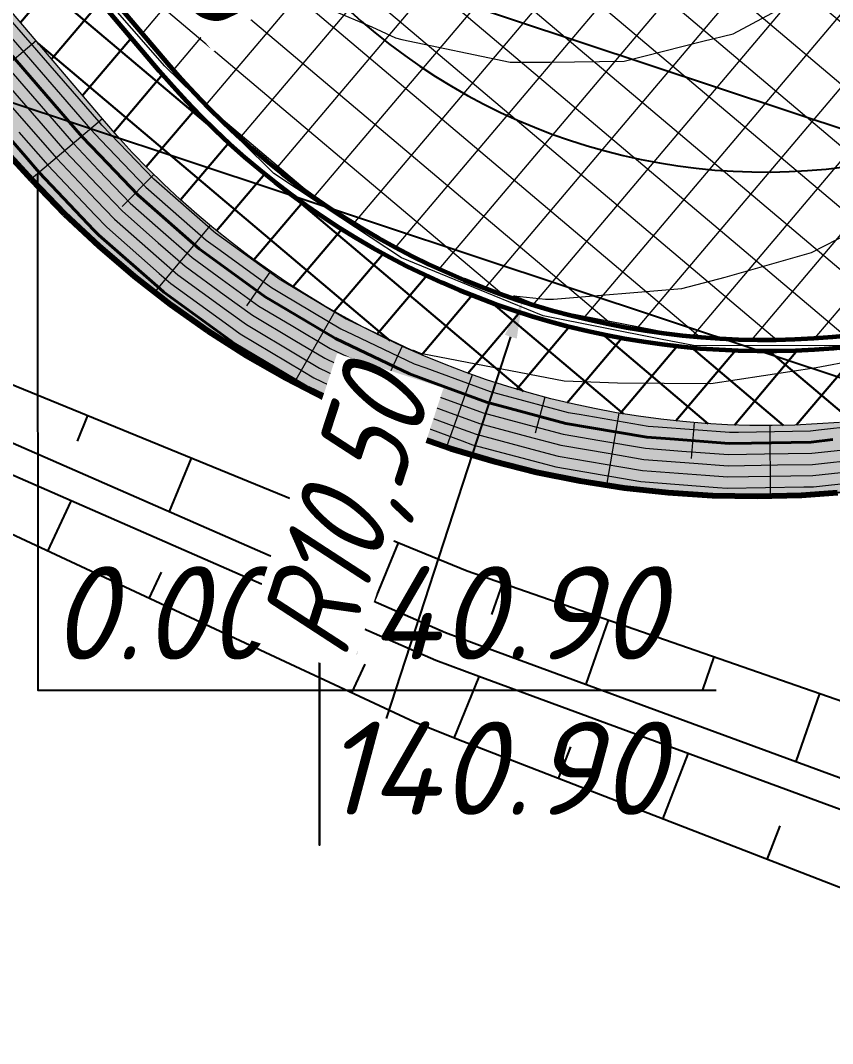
# Model space of a CAD drawing. Header units: metres. Extents: x 2306714 to 2308412, y 453204 to 454783.
# Drawn here: x 2308309.24 to 2308320.13, y 454669.29 to 454683.02 of the extents above; entities that cross this region are included whole.
import ezdxf

# ---------------------------------------------------------------- set-up
doc = ezdxf.new("R2010")
doc.units = ezdxf.units.M
doc.linetypes.add('ACAD_ISO02W100', pattern=[15, 12, -3])
doc.linetypes.add('осевая', pattern=[50.800000000000004, 31.75, -6.349999999999999, 6.349999999999999, -6.349999999999999])
for name, color, linetype, lineweight in [('$0$ПП_Дорога_Покрытия_ПроезжаяЧасть_Тип1.', 5, 'Continuous', 9), ('280_ПОР_Откосы планировки', 250, 'Continuous', 20), ('ГП_АД том 3.2.6', 250, 'Continuous', 40), ('ГП_ВП', 1, 'Continuous', 40), ('ГП_Границы ЗУ', 1, 'Continuous', 50), ('ПП_Дорога_БортовойКамень_БР100.30.18', 5, 'Continuous', 60), ('ПП_Дорога_Покрытия_Откос', 3, 'Continuous', 9), ('ПП_Дорога_Покрытия_Щебневание_Прикромочное', 151, 'Continuous', 30)]:
    doc.layers.add(name, color=color, linetype=linetype, lineweight=lineweight)
for name, color, linetype in [('АД_серый', 250, 'Continuous'), ('ГП_Автодорога Ось', 1, 'осевая'), ('ГП_здания', 7, 'Continuous'), ('ГП_ПЗМ', 7, 'Continuous'), ('ГП_ПЗМ @ 0.5 (1)', 7, 'Continuous'), ('ГП_Размеры проезд', 7, 'Continuous'), ('ПП_Дорога_Покрытия_Газон', 3, 'Continuous')]:
    doc.layers.add(name, color=color, linetype=linetype)
doc.styles.add('ASML', font='isocpeui.ttf')
doc.styles.add('Ck_rus', font='isocpeur.ttf', dxfattribs={"width": 0.8, "oblique": 15, "height": 2.5})
doc.styles.add('СПДС', font='isocpeur.ttf')
doc.dimstyles.new('Ck_Линейный р-р', dxfattribs={"dimscale": 0, "dimtxt": 2.5, "dimasz": 1, "dimexe": 0.5, "dimexo": 0.5, "dimtad": 1, "dimzin": 1, "dimtxsty": 'Ck_rus', "dimblk": 'OBLIQUE', "dimcen": 0, "dimdle": 0.1, "dimadec": 0, "dimazin": 0, "dimtfac": 1, "dimtofl": 0, "dimtmove": 1, "dimatfit": 3, "dimfxl": 1, "dimarcsym": 0})

# ---------------------------------------------------------------- blocks, each defined once
blk = doc.blocks.new('АД 3.2.6')
at = {"layer": 'АД_серый'}
h = blk.add_hatch(dxfattribs=at)
h.set_pattern_fill('ANSI37', color=256, scale=0.25)
h.set_pattern_definition([(45, (-2306981.547548172, -453219.1040564558), (-0.5612660075668221, 0.5612660075668221), []), (135, (-2306981.547548172, -453219.1040564558), (-0.5612660075668221, -0.5612660075668221), [])])
edge = h.paths.add_edge_path()
edge.add_line((1447.454853040166, 1552.309207625396), (1448.993342189118, 1553.496323051746))
edge.add_line((1448.993342189118, 1553.496323051746), (1448.068976207171, 1554.677655998675))
edge.add_line((1448.068976207171, 1554.677655998675), (1446.517068812158, 1553.479917128919))
edge.add_arc((1539.264207246713, 1427.39880878001), 156.5198951261088, 126.3387527321787, 128.5976521573407)
edge.add_line((1441.619650802109, 1549.726312502695), (1440.286358835176, 1548.661001503293))
edge.add_line((1440.286358835176, 1548.661001503293), (1432.437758919317, 1542.427474732685))
edge.add_line((1432.437758919317, 1542.427474732685), (1424.532497577369, 1535.683233446325))
edge.add_line((1424.532497577369, 1535.683233446325), (1399.62438085489, 1514.544693585194))
edge.add_line((1399.62438085489, 1514.544693585194), (1338.628941953648, 1462.780261460226))
edge.add_line((1338.628941953648, 1462.780261460226), (1277.633627716452, 1411.015930665249))
edge.add_arc((2570.053925645072, -111.6977968080318), 1997.249939875698, 130.3233042678484, 132.4751140804625)
edge.add_line((1221.371130604297, 1361.415247290919), (1158.760474131442, 1304.093159574782))
edge.add_line((1158.760474131442, 1304.093159574782), (1121.881938925944, 1270.329663886223))
edge.add_line((1121.881938925944, 1270.329663886223), (1072.464701327029, 1225.086580126663))
edge.add_line((1072.464701327029, 1225.086580126663), (1074.583919865545, 1224.99317454308))
edge.add_line((1074.583919865545, 1224.99317454308), (1122.89484344935, 1269.223307512118))
edge.add_line((1122.89484344935, 1269.223307512118), (1159.773378654849, 1302.986803200678))
edge.add_line((1159.773378654849, 1302.986803200678), (1222.384035128168, 1360.308890916873))
edge.add_arc((2570.053925785702, -111.6977969651925), 1995.749940086286, 130.3233042815335, 132.4751140939099, ccw=False)
edge.add_line((1278.604277253617, 1409.872322569485), (1339.599524696823, 1461.636596676137))
edge.add_line((1339.599524696823, 1461.636596676137), (1344.156824226491, 1465.50419770315))
edge.add_arc((1344.221366018522, 1459.654553754721), 5.849999997121297, 90.63214483974602, 130.3199579245886)
edge.add_line((1340.436091920826, 1464.114845221455), (1340.337880480569, 1464.230570433836))
edge.add_line((1340.337880480569, 1464.230570433836), (1353.275870950892, 1475.210534536221))
edge.add_line((1353.275870950892, 1475.210534536221), (1353.365798648912, 1475.078172574169))
edge.add_arc((1356.859068854712, 1470.311110166774), 5.909976372771667, 126.2337022700823, 169.9147219048319)
edge.add_line((1351.040412212256, 1471.346028329863), (1383.518177629448, 1498.908631596831))
edge.add_arc((1383.579929740634, 1493.058957533852), 5.849999997120812, 90.60482069393159, 130.3199579216375)
edge.add_line((1379.794655642938, 1497.519249001052), (1379.697597332764, 1497.633615449013))
edge.add_line((1379.697597332764, 1497.633615449013), (1392.277919378132, 1508.310040415788))
edge.add_line((1392.277919378132, 1508.310040415788), (1392.374964916147, 1508.19566312764))
edge.add_arc((1396.160240890924, 1503.735370581795), 5.850002034166134, 130.3199651029328, 170.0350879478978)
edge.add_line((1390.398492510896, 1504.747684468457), (1400.594963598531, 1513.401028801105))
edge.add_line((1400.594963598531, 1513.401028801105), (1433.380012007896, 1541.224411068426))
edge.add_line((1433.380012007896, 1541.224411068426), (1441.268543222919, 1547.527284682845))
edge.add_line((1441.268543222919, 1547.527284682845), (1442.567646383308, 1548.565322835639))
edge.add_arc((1539.189932452515, 1427.497935878229), 154.8973155026733, 126.31552717981941, 128.5929061880581, ccw=False)
for p, q in [((1350.147551115602, 1455.954517295759, 141.0324681291299), (1350.007601317018, 1455.612827709119, 141.0324681291299)), ((1351.5356326662, 1455.385983755987, 141.0324681291299), (1351.242060240358, 1454.669223359029, 141.0324681291299)), ((1352.923713263124, 1454.817450335424, 141.0324681291299), (1352.77009158954, 1454.442379286687, 141.0324681291299)), ((1349.612598809413, 1454.137059156201, 139.5605574478972), (1349.926197442226, 1454.809468213818, 139.5605574478972)), ((1354.311794813722, 1454.248916676442, 141.0324681291299), (1353.990877684206, 1453.465393593709, 141.0324681291299)), ((1350.972023400478, 1453.503048841259, 139.5605574478972), (1351.136345299892, 1453.855381910107, 139.5605574478972)), ((1352.331444176845, 1452.869038526318, 139.5605574478972), (1352.675136956386, 1453.605965558789, 139.5605574478972)), ((1355.709467466921, 1453.705725720327, 141.0324681291299), (1355.563984449953, 1453.287665417592, 141.0324681291299)), ((1357.12613921985, 1453.212732127111, 141.0324681291299), (1356.826296385377, 1452.351100256841, 141.0324681291299)), ((1353.69086876791, 1452.235028211376, 139.5605574478972), (1353.870235833339, 1452.619622175, 139.5605574478972)), ((1358.54281097278, 1452.719738295476, 141.0324681291299), (1358.388573225587, 1452.276520541112, 141.0324681291299)), ((1355.062424096279, 1451.628933851025, 139.5605574478972), (1355.394325646572, 1452.451573316357, 139.5605574478972)), ((1359.959480818361, 1452.226744940679, 141.0324681291299), (1359.642374571413, 1451.315504839818, 141.0324681291299)), ((1356.460781487636, 1451.086178724072, 139.5605574478972), (1356.62591210287, 1451.512059156201, 139.5605574478972)), ((1357.859333428554, 1450.543908063671, 139.5605574478972), (1358.199081811122, 1451.420144025586, 139.5605574478972)), ((1359.257881554775, 1450.001641217968, 139.5605574478972), (1359.432499322109, 1450.451992933056, 139.5605574478972))]:
    blk.add_line(p, q, dxfattribs=at)
at = {"layer": 'АД_серый', "linetype": 'Continuous', "flags": 128}
for points in [[(1346.298322473653, 1456.8343060154), (1354.947252887767, 1453.04655426566), (1355.521424844861, 1452.830958711333), (1364.908354714978, 1449.37897329533), (1364.961067356635, 1449.360498509952), (1365.730774100404, 1449.145966543234), (1366.521949926857, 1449.032780411537), (1367.321306160651, 1449.022889906948), (1368.115410425234, 1449.116509447805), (1368.890912360977, 1449.312113665393), (1369.63476806879, 1449.606462232244), (1370.334459506441, 1449.994653530069), (1370.978205151856, 1450.470206266036), (1374.613089942373, 1453.536089800123)], [(1374.871663744561, 1453.230902007432), (1371.236778954044, 1450.165018473286), (1370.551381571218, 1449.658580892137), (1369.806393100414, 1449.245152325777), (1369.014356264379, 1448.931638169859), (1368.18859877158, 1448.723262113461), (1367.343009046279, 1448.623479109898), (1366.491802643053, 1448.63391810283), (1365.649283261038, 1448.75435545668), (1364.829602385405, 1448.982719525229), (1364.776889743749, 1449.001194310666), (1355.389959873166, 1452.45317972661), (1354.815787916537, 1452.668775280938), (1346.146707816981, 1456.464153349865)], [(1375.573191053234, 1452.402907952841), (1371.931493243202, 1449.34506564436), (1371.133409869857, 1448.756857103086), (1370.266267131083, 1448.277012413484), (1369.344683971256, 1447.913510950922), (1368.384182899259, 1447.672371622349), (1367.400928530842, 1447.557553226245), (1366.411455554888, 1447.570889497525), (1365.43239067914, 1447.712059900921), (1364.480173242744, 1447.97859663784), (1364.427501289174, 1447.997188345238), (1355.098116166424, 1451.614534891501), (1354.528844541404, 1451.84421208594), (1345.902305676602, 1455.867468929675)], [(1339.536905054468, 1458.252398210403), (1339.767400797922, 1458.334554404602), (1340.632189442869, 1458.536956307944), (1341.514231962152, 1458.641008820501), (1342.402379853651, 1458.645396779408), (1343.28540744679, 1458.550064723415), (1344.152153789066, 1458.356217594061), (1344.991663713008, 1458.066305504879), (1346.542724614032, 1457.430990435649), (1355.2341962629, 1453.871117460658), (1355.813268551603, 1453.669603546499), (1365.257743169553, 1450.382979260757), (1365.310496499296, 1450.364621397341), (1365.947666682769, 1450.188262099051), (1366.602297015488, 1450.0958090169), (1367.263386676088, 1450.088815790601), (1367.919826297555, 1450.167399938975), (1368.560584653634, 1450.330240884272), (1369.174894038122, 1450.574602144596), (1369.752431206871, 1450.896377319121), (1370.283490862232, 1451.290159094962), (1373.911562633701, 1454.364083854714), (1381.54125745222, 1460.828428908833)]]:
    blk.add_lwpolyline(points, dxfattribs=at)
blk = doc.blocks.new('*D210')
at = {"layer": 'ГП_Размеры проезд', "color": 0, "lineweight": -2, "transparency": 16777216}
blk.add_line((2308314.147021569, 454673.6526183857), (2308315.814949325, 454678.7727314714), dxfattribs=at)
at = {"layer": 'ГП_Размеры проезд', "color": 0, "transparency": 16777216}
blk.add_solid([(2308315.735714205, 454678.7985430998), (2308315.894184445, 454678.7469198431), (2308315.969819095, 454679.2481421929)], dxfattribs=at)
at = {"layer": 'ГП_Размеры проезд', "color": 0, "lineweight": 30, "transparency": 16777216, "insert": (2308313.715023758, 454676.3621439939), "char_height": 1.25, "attachment_point": 5, "rotation": 71.95646528887193, "style": 'Ck_rus', "bg_fill": 3, "box_fill_scale": 1.1, "bg_fill_color": 9, "bg_fill_true_color": 13158600, "bg_fill_transparency": 0}
blk.add_mtext('R10,50', dxfattribs=at)
blk = doc.blocks.new('ЛОС 4 этап')
at = {"layer": '$0$ПП_Дорога_Покрытия_ПроезжаяЧасть_Тип1.'}
h = blk.add_hatch(dxfattribs=at)
h.set_pattern_fill('ANSI37', color=256, scale=0.2, angle=4.777369577706974, style=0)
h.set_pattern_definition([(49.77736957770698, (0, 0), (-0.4848485535213593, 0.4100571669270586), []), (139.777369577707, (0, 0), (-0.4100571669270586, -0.4848485535213591), [])])
edge = h.paths.add_edge_path()
edge.add_arc((2308304.236538018, 454681.2698630056), 6.144278917265609, 89.15896844982309, 125.8828352362109)
edge.add_line((2308300.635193925, 454686.2480638991), (2308312.913294128, 454696.6655864365))
edge.add_arc((2308316.795626544, 454692.0909285165), 6.000000005754039, 130.3199579446222, 171.7038446895422)
edge.add_arc((2308316.795626538, 454692.0909285192), 5.999999999379903, 171.7038447065023, 220.319957938836)
edge.add_line((2308312.220968622, 454688.2085961084), (2308314.647426357, 454685.3494349366))
edge.add_arc((2308319.222084273, 454689.2317673477), 6.000000000259753, 220.3199579352005, 310.3199578784066)
edge.add_line((2308323.10441668, 454684.6571094273), (2308349.883824267, 454707.3837403041))
edge.add_arc((2308346.00149186, 454711.9583982244), 6.000000000809312, 310.3199578855471, 400.3199579064049)
edge.add_line((2308350.576149778, 454715.8407306334), (2308348.148538905, 454718.7012505818))
edge.add_arc((2308343.573880987, 454714.8189181713), 6.000000000985901, 40.31995792275445, 88.91033582023188)
edge.add_arc((2308343.573880988, 454714.8189181725), 5.999999999792577, 88.91033582445583, 130.3199579174513)
edge.add_line((2308339.691548578, 454719.3935760899), (2308352.271857851, 454730.0699902164))
edge.add_arc((2308356.15419026, 454725.495332299), 5.999999999751165, 130.3199579174513, 171.7295800223683)
edge.add_arc((2308356.154190258, 454725.4953322978), 5.999999997614962, 171.7295800076187, 220.3199579193414)
edge.add_line((2308351.579532343, 454721.6129998897), (2308354.007143217, 454718.7524799404))
edge.add_arc((2308346.001491861, 454711.9583982243), 10.49999999937826, -49.68004212062391, 40.31995791748068, ccw=False)
edge.add_line((2308352.795573572, 454703.9527468645), (2308326.016165985, 454681.2261159872))
edge.add_arc((2308319.222084273, 454689.231767347), 10.49999999963178, 220.3199579323422, 310.31995788131337, ccw=False)
edge.add_line((2308311.216432919, 454682.4376856284), (2308308.726407598, 454685.370530572))
edge.add_arc((2308304.215317265, 454681.4145143937), 5.999999999041413, 41.24925429411533, 88.93607112818299)
at = {"layer": 'ПП_Дорога_Покрытия_Газон'}
h = blk.add_hatch(dxfattribs=at)
h.set_pattern_fill('ANSI37', color=256, scale=0.15, angle=-9.475358131038321)
h.set_pattern_definition([(35.52464186896168, (0, 0), (-0.276726509451476, 0.3876035364477497), []), (125.5246418689616, (0, 0), (-0.3876035364477497, -0.276726509451476), [])])
edge = h.paths.add_edge_path()
edge.add_arc((2308319.222084274, 454689.2317673466), 4.849999999242385, 220.3104329100984, 310.319957881844, ccw=False)
edge.add_line((2308315.523714135, 454686.0941634331), (2308313.390581821, 454688.5531931081))
edge.add_arc((2308320.709063739, 454695.3486391035), 9.986904618626378, 193.6486123932971, 222.8776961260903, ccw=False)
edge.add_line((2308311.004177868, 454692.9920623262), (2308343.628763501, 454720.6800180516))
edge.add_arc((2308339.735327242, 454711.6193214846), 9.861798425525892, 37.1801765034013, 66.74650996253769, ccw=False)
edge.add_line((2308347.592607178, 454717.5790379371), (2308349.699340344, 454715.0966169217))
edge.add_arc((2308346.001491861, 454711.9583982241), 4.850000000036212, -49.680042119745906, 40.31995791627418, ccw=False)
edge.add_line((2308349.139710556, 454708.2605497386), (2308322.360302969, 454685.533918862))
h.paths.add_polyline_path([(2308331.200050281, 454675.9012307795), (2308357.211669143, 454697.9764099192), (2308356.937140668, 454698.2998943145), (2308353.161841681, 454702.7552747151), (2308327.145297143, 454680.677248892), (2308330.924352604, 454676.2259699326)])
at = {"layer": 'ПП_Дорога_Покрытия_Щебневание_Прикромочное'}
h = blk.add_hatch(dxfattribs=at)
h.set_pattern_fill('ANSI37', color=256, scale=0.2, angle=4.777369577706974, style=0)
h.set_pattern_definition([(49.77736957770698, (19.10981205105781, -20.558689724945), (-0.4848485535213593, 0.4100571669270586), []), (139.777369577707, (19.10981205105781, -20.558689724945), (-0.4100571669270586, -0.4848485535213591), [])])
edge = h.paths.add_edge_path()
edge.add_arc((2308304.21556813, 454681.4147333857), 5.849753952321411, 40.27397484703931, 83.4847906255705, ccw=False)
edge.add_line((2308308.678708332, 454685.1962675768), (2308311.100277472, 454682.3427353454))
edge.add_arc((2308319.222092768, 454689.2318735519), 10.65007553597226, 220.3054896223834, 310.3259176045134)
edge.add_line((2308326.114126252, 454681.1125149949), (2308352.892631882, 454703.8383804164))
edge.add_arc((2308345.999686112, 454711.9585460502), 10.65128120487598, 310.3268493766145, 400.3130664229652)
edge.add_line((2308354.121509664, 454718.8495382504), (2308351.69389879, 454721.7100582002))
edge.add_arc((2308356.159129576, 454725.4970090397), 5.854851205219141, 177.2002641057002, 220.3011922885501, ccw=False)
edge.add_line((2308350.311266941, 454725.7829902174), (2308353.680325641, 454728.6421761275))
edge.add_arc((2308356.927696595, 454724.8239035122), 5.012446895558253, 130.3805553619786, 223.5667437289752)
edge.add_line((2308353.295817842, 454721.3693296457), (2308354.883952651, 454719.4965936522))
edge.add_arc((2308345.998224541, 454711.9586657014), 11.6523183031831, -49.66864389126118, 40.30855968545842, ccw=False)
edge.add_line((2308353.539687284, 454703.0759374299), (2308326.758791258, 454680.3480759863))
edge.add_arc((2308319.222077386, 454689.2316832237), 11.64991560187273, 220.3291617699454, 310.31075404609106, ccw=False)
edge.add_line((2308310.340891968, 454681.6921156564), (2308308.55904347, 454683.7916777982))
edge.add_arc((2308304.771098368, 454680.6014369049), 4.952389832463448, 40.10437997005284, 125.165736885291)
edge.add_line((2308301.918801352, 454684.6499634001), (2308304.87932191, 454687.2267082842))
at = {"layer": 'ГП_Автодорога Ось', "linetype": 'осевая', "ltscale": 0.5}
blk.add_polyline3d([(2308313.621241706, 454683.1742874647, 141.7043841213632), (2308313.80675113, 454683.0078885772, 141.7017234689198), (2308313.997201672, 454682.8471685499, 141.6990628164763), (2308314.19241956, 454682.6922740285, 141.6964021640328), (2308314.392226669, 454682.5433463437, 141.6937415115893), (2308314.596440691, 454682.4005213816, 141.6910808591459), (2308314.804875292, 454682.2639294604, 141.6884202067024), (2308315.017340293, 454682.1336952105, 141.6857595542589), (2308315.233641833, 454682.0099374619, 141.6830989018154), (2308315.45358255, 454681.8927691348, 141.6804382493719), (2308315.676961766, 454681.7822971374, 141.6777775969285), (2308315.903575662, 454681.6786222677, 141.6751169444849), (2308316.133217467, 454681.5818391219, 141.6724562920415), (2308316.365677652, 454681.4920360078, 141.669795639598), (2308316.60074411, 454681.4092948647, 141.6671349871545), (2308316.838202359, 454681.3336911882, 141.664474334711), (2308317.077835737, 454681.2652939613, 141.6618136822676), (2308317.319425593, 454681.2041655919, 141.6591530298241), (2308317.562751494, 454681.1503618553, 141.6564923773806), (2308317.807591422, 454681.1039318439, 141.6538317249371), (2308318.053721977, 454681.0649179216, 141.6511710724936), (2308318.300918582, 454681.0333556861, 141.6485104200502), (2308318.548955687, 454681.0092739357, 141.6458497676067), (2308318.797606976, 454680.9926946433, 141.6431891151632), (2308319.046645571, 454680.9836329365, 141.6405284627197), (2308319.295844242, 454680.9820970834, 141.6378678102763), (2308319.544975612, 454680.9880884852, 141.6352071578327), (2308319.793812365, 454681.0016016755, 141.6325465053893), (2308320.042127456, 454681.0226243241, 141.6298858529458), (2308320.289694314, 454681.0511372495, 141.6272252005023)], dxfattribs=at)
at = {"layer": 'ПП_Дорога_БортовойКамень_БР100.30.18', "flags": 128}
for points in [[(2308300.332984856, 454685.9891723105, -0.4142135622518386), (2308308.789975181, 454685.296846804), (2308311.216432919, 454682.4376856284, 0.4142135620985498), (2308326.016165985, 454681.2261159872), (2308352.795573572, 454703.9527468645, 0.41421356255625), (2308354.007143217, 454718.7524799404), (2308351.579532343, 454721.6129998897, -0.4142135623520799), (2308352.271857851, 454730.0699902164)], [(2308300.430043166, 454685.8748058625, -0.414213562247689), (2308308.675608734, 454685.1997884937), (2308311.102066471, 454682.3406273182, 0.4142135620851222), (2308326.113224295, 454681.1117495392), (2308352.892631883, 454703.8383804165, 0.4142135625555747), (2308354.121509664, 454718.8495382505), (2308351.693898791, 454721.7100582, -0.4142135623535991), (2308352.368916161, 454729.9556237685, -0.4142135623535991)]]:
    blk.add_lwpolyline(points, format="xyb", dxfattribs=at)
blk = doc.blocks.new('Откос ЛОС')
at = {"layer": 'ПП_Дорога_Покрытия_Откос'}
h = blk.add_hatch(dxfattribs=at)
h.set_pattern_fill('GRASS', color=110, scale=0.02, style=0)
h.set_pattern_definition([(90, (-2308327.05921198, -454677.3609262977), (-0.3592102448, 0.3592102448), [0.09525, -0.6231704896]), (45, (-2308327.05921198, -454677.3609262977), (-0.3592102448427661, 0.3592102448427661), [0.09525, -0.4127500000000001]), (135, (-2308327.05921198, -454677.3609262977), (-0.3592102448427661, -0.3592102448427661), [0.09525, -0.4127500000000001])])
edge = h.paths.add_edge_path()
edge.add_line((4.548949185758829, -1.940583711315412), (30.38564025331289, 20.34071766323177))
edge.add_arc((30.1543450448662, 20.62896879896289), 0.3695756900834686, 308.7438595756698, 398.9152154149352)
edge.add_line((30.44190315250308, 20.86112505121855), (27.24055715091527, 25.29813933063997))
edge.add_arc((18.8856979329139, 34.86221449670848), 12.69941755888161, 311.1393860775244, 399.2440256285561)
edge.add_line((28.72087124921382, 42.89617816190002), (26.89707454107702, 44.95757959008915))
edge.add_arc((29.90256368508563, 47.43425919389119), 3.894471319016564, 130.5068436189227, 219.490300055135, ccw=False)
edge.add_line((27.37295318767428, 50.3953362928587), (26.621113659814, 51.28124982974259))
edge.add_arc((29.89479828020558, 47.46158603846561), 5.030590668319256, 130.5985887023082, 223.3487103879693)
edge.add_line((26.23660586075857, 44.00840334792156), (27.82474067062139, 42.13566735450877))
edge.add_arc((18.94227988179773, 34.59747192671057), 11.64999999882693, -49.680042124795705, 40.319957919079286, ccw=False)
edge.add_line((26.48047530278564, 25.71501113212435), (26.09925381559879, 25.39148343651323))
edge.add_line((26.09925381559879, 25.39148343651323), (30.15245717344806, 20.61548363126349))
edge.add_line((30.15245717344806, 20.61548363126349), (29.71423066640273, 20.24357800697908))
edge.add_line((29.71423066640273, 20.24357800697908), (4.140769039280712, -1.459613937244284))
edge.add_line((4.140769039280712, -1.459613937244284), (3.865140622947365, -1.134956365218386))
edge.add_line((3.865140622947365, -1.134956365218386), (0.0860851649194956, 3.316322591796051))
edge.add_line((0.0860851649194956, 3.316322591796051), (-0.2989322850480676, 2.988380254886578))
edge.add_arc((-7.836858647409826, 11.87412771361414), 11.65233203031357, 220.331423632382, 310.3084921832059, ccw=False)
edge.add_line((-16.71958849579096, 4.332645618531387), (-18.47965193446725, 6.40657626040047))
edge.add_arc((-22.312328111846, 3.195288806629832), 5.000177375992899, 39.95865855264362, 130.3190465076604)
edge.add_line((-25.54765924811363, 7.007690442434977), (-24.59156757034361, 5.881100876897107))
edge.add_arc((-22.24030190706253, 2.99197918002028), 3.724979785004083, 43.425377594713325, 129.1398705622043, ccw=False)
edge.add_line((-19.53495982103049, 5.552564776677172), (-17.66649667872116, 3.516731499170418))
edge.add_arc((-7.916088237427175, 12.60844982083654), 13.33153430076885, 222.9978480313586, 306.3841129350132)
edge.add_line((-0.0078796613961458, 1.87578733934788), (3.656620321795344, -1.870647455856669))
edge.add_arc((4.1391904912889, -1.441108438943047), 0.6460477811556671, 221.6724988004469, 309.3647119806175)
at = {"layer": '280_ПОР_Откосы планировки', "linetype": 'Continuous', "lineweight": 20}
for p, q in [((-17.60987850278616, 5.381698558980133, 141.75), (-18.10721597960219, 4.959627785894554, 141.3151369037226)), ((-16.71958849579096, 4.332645618531387, 141.7400000002235), (-17.67316510528326, 3.523382621526252, 140.9062094725668)), ((-16.0287910294719, 3.58717326115584, 141.7322222224393), (-16.45293387910351, 3.158266661397647, 141.3294061875123)), ((-15.275650058873, 2.904744617117103, 141.7244444446524), (-16.01939909579232, 2.008259364811237, 140.9452530258697)), ((-14.46589744184166, 2.290553380851633, 141.7166666668666), (-14.78625933872536, 1.827547536173369, 141.3393749965811)), ((-13.60569588514045, 1.749273918627295, 141.708888889085), (-14.14552076905966, 0.8020936764078214, 140.9769797849638)), ((-12.70159204071388, 1.285025693359784, 141.7011111112967), (-12.92237726040184, 0.8045634244917891, 141.3454809877123)), ((-11.76046668598428, 0.9013419150141999, 141.6933333335125), (-12.10677116177976, -0.066911572474055, 141.0006214903112)), ((-10.78948235278949, 0.6011426484910772, 141.6855555557288), (-10.91652292571962, 0.1162046539830044, 141.3473894761392)), ((-9.796028818003833, 0.38671259151306, 141.6777777779445), (-9.960886421147732, -0.5797710555489175, 141.0156068438459)), ((-8.78766686283052, 0.2596836862503551, 141.670000000159), (-8.826910968869925, -0.2196963487076573, 141.3448691295849)), ((-7.772070730570703, 0.2210226994939148, 141.6622222223722), (-7.766780269797891, -0.7263454349595122, 141.0216013568503))]:
    blk.add_line(p, q, dxfattribs=at)
for points in [[(-6.839970008935779, 0.2635943250497803, 141.6550819673575), (-7.13916298514232, 0.2417677741032094, 141.6573770493269), (-7.438818757422268, 0.2276520542800426, 141.6596721312962), (-7.738738634623587, 0.221256525197532, 141.6619672132656), (-8.038723750039935, 0.2225854275748134, 141.6642622952349), (-8.338575194124132, 0.2316378801479004, 141.6665573772043), (-8.638094146270303, 0.2484078807174228, 141.6688524591736), (-8.937082005199043, 0.2728843095246702, 141.671147541143), (-9.235340523533523, 0.3050509372260421, 141.6734426231123), (-9.532671935390681, 0.3448864351958036, 141.6757377050817), (-9.828879091423005, 0.3923643899033777, 141.678032787051), (-10.12376558687538, 0.4474533204338514, 141.6803278690204), (-10.41713589290157, 0.5101166991516948, 141.6826229509897), (-10.70879548601806, 0.5803129762643949, 141.6849180329591), (-10.99855097662657, 0.6579956070636399, 141.6872131149284), (-11.28621023800224, 0.7431130828917958, 141.6895081968978), (-11.57158253388479, 0.8356089653098024, 141.6918032788671), (-11.8544786432758, 0.9354219235829077, 141.6940983608365), (-12.1347109884955, 1.042485775193199, 141.6963934428058), (-12.41209375625476, 1.156729529902804, 141.6986885247752), (-12.6864430247806, 1.278077436611056, 141.7009836067445), (-12.95757688162848, 1.406449033878743, 141.7032786887139), (-13.22531554847955, 1.541759202897083, 141.7055737706832), (-13.48948149662465, 1.683918224240187, 141.7078688526526), (-13.74989956663921, 1.832831837295088, 141.7101639346219), (-14.00639708526432, 1.988401302660349, 141.7124590165913), (-14.25880397716537, 2.150523467571474, 141.7147540985606), (-14.50695288041606, 2.319090834644157, 141.71704918053), (-14.7506792563945, 2.493991632654797, 141.7193442624993), (-14.98982149828225, 2.675109891046304, 141.7216393444687), (-15.22422104002908, 2.862325516645796, 141.723934426438), (-15.45372245833277, 3.055514373350888, 141.7262295084074), (-15.67817357974127, 3.254548364377114, 141.7285245903767), (-15.89742557844147, 3.459295517299324, 141.7308196723461), (-16.11133307591081, 3.669620071363169, 141.7331147543154), (-16.3197542373091, 3.885382567765191, 141.7354098362848), (-16.52255086647346, 4.106439941970165, 141.7377049182541), (-16.71958849579096, 4.332645618531387, 141.7400000002235), (-18.50016850978136, 6.430751499428879, 141.7599999997765)], [(-6.018806842155754, -0.5916691504535266, 141.0201664059423), (-7.179660141468048, -0.7161262420122512, 141.0219842656515), (-8.348245630040765, -0.7364662031759508, 141.0212221359834), (-9.516927412711082, -0.6520946950768121, 141.0178737128153), (-10.67147906124592, -0.464011165604461, 141.0119785349816), (-11.80309056956321, -0.1742449927260168, 141.0035993983037), (-12.90506226383149, 0.2152378849568777, 140.9927934054285), (-13.97052842378616, 0.7023862485657446, 140.9796259324066), (-14.98731761611998, 1.281734075571876, 140.9642505506053), (-15.94699017331004, 1.947834542661439, 140.946817502845), (-16.84409102611243, 2.696459955710452, 140.9274346204474), (-17.67316510528326, 3.523382621526252, 140.9062094725668), (-19.43145806901157, 5.437960675160866, 140.8572476217523)]]:
    blk.add_polyline3d(points, dxfattribs=at)
blk = doc.blocks.new('BD_Cart_Mark')
at = {"color": 1, "linetype": 'ByBlock', "lineweight": -2, "transparency": 33554687, "style": 'СПДС'}
for tag, p in [('G_C_H_001', (-4.833333333333333, 0.8333333333333335)), ('G_C_H2_001', (-4.833333333333333, -3.333333333333333))]:
    blk.add_attdef(tag, p, '', height=2.5, dxfattribs=at)
at = {"color": 26, "linetype": 'ByBlock', "lineweight": -2, "transparency": 33554687, "style": 'СПДС'}
blk.add_attdef('G_C_Red_001', (0.5833333333333334, 0.8333333333333335), '', height=2.5, dxfattribs=at)
at = {"color": 176, "linetype": 'ByBlock', "lineweight": -2, "transparency": 33554687, "style": 'СПДС'}
blk.add_attdef('G_C_Black_001', (0.5833333333333334, -3.333333333333333), '', height=2.5, dxfattribs=at)
at = {"color": 214, "linetype": 'ByBlock', "lineweight": -2, "transparency": 33554687, "style": 'СПДС'}
blk.add_attdef('G_C_Dop_001', (0.5833333333333334, -7.5), '', height=2.5, dxfattribs=at)
blk = doc.blocks.new('ПЗМ_ЛОС')
at = {"layer": 'ГП_ПЗМ', "flags": 128}
blk.add_lwpolyline([(44.16194166755303, 37.21795663138619), (38.84262348571792, 37.21795663138619), (38.84262348571792, 39.29295663139783), (38.84262348571792, 35.14295663137455), (38.84262348571792, 37.21795663138619), (35.07444166764617, 37.21795663138619), (35.06694895308465, 44.14870878699002)], dxfattribs=at)
at = {"layer": 'ГП_ПЗМ @ 0.5 (1)'}
ref = blk.add_blockref('BD_Cart_Mark', (38.84262348571792, 37.21795663138619), dxfattribs=dict(at, xscale=0.5, yscale=0.5, zscale=0.5))
ref.add_attrib('G_C_Red_001', '140.90', (38.87955530374452, 37.63462329807226), dxfattribs={"layer": '0', "color": 26, "linetype": 'ByBlock', "lineweight": -2, "transparency": 33554687, "height": 1.25, "style": 'ASML'})
ref.add_attrib('G_C_Black_001', '140.90', (38.87955530374452, 35.55128996470012), dxfattribs={"layer": '0', "color": 176, "linetype": 'ByBlock', "lineweight": -2, "transparency": 33554687, "height": 1.25, "style": 'ASML'})
ref.add_attrib('G_C_H_001', '0.00', (35.23372197072163, 37.63462329807226), dxfattribs={"layer": '0', "color": 3, "linetype": 'ByBlock', "lineweight": -2, "transparency": 33554687, "height": 1.25, "style": 'ASML'})

msp = doc.modelspace()

# ---------------------------------------------------------------- hatches: boundary and pattern name
at = {"layer": 'ГП_ПЗМ'}
h = msp.add_hatch(dxfattribs=at)
h.set_pattern_fill('ANSI31', color=1, angle=5156.620156177408, style=0)
h.set_pattern_definition([(161.620156177409, (0, 0), (-1.001125794145185, -3.01303371111197), [])])
edge = h.paths.add_edge_path()
edge.add_line((2308352.271857851, 454730.0699902165), (2308347.463577415, 454725.9891751711))
edge.add_line((2308347.463577415, 454725.9891751711), (2308350.307484263, 454725.7849434685))
edge.add_arc((2308355.707230904, 454725.7108135595), 5.400255459319544, 128.1831450318075, 179.2134697422141, ccw=False)
edge.add_line((2308352.368916162, 454729.9556237685), (2308352.271857851, 454730.0699902165))
edge = h.paths.add_edge_path()
edge.add_line((2308357.191056563, 454706.344707193), (2308340.332984855, 454705.9891723121))
edge.add_line((2308340.332984855, 454705.9891723121), (2308340.332986833, 454719.9374022532))
edge.add_line((2308340.332986833, 454719.9374022532), (2308347.463577415, 454725.9891751711))
edge.add_line((2308347.463577415, 454725.9891751711), (2308350.307484263, 454725.7849434685))
edge.add_line((2308350.307484263, 454725.7849434685), (2308350.311266941, 454725.7829902171))
edge.add_line((2308350.311266941, 454725.7829902171), (2308352.039888359, 454724.8903864168))
edge.add_line((2308352.039888359, 454724.8903864168), (2308353.363042114, 454723.1194986566))
edge.add_line((2308353.363042114, 454723.1194986566), (2308355.758203703, 454720.283015409))
edge.add_line((2308355.758203703, 454720.283015409), (2308355.780070725, 454720.2570939101))
edge.add_arc((2308346.487054052, 454712.5245276646), 12.08936473217472, -19.093527559170525, 39.76328484567102, ccw=False)
edge.add_line((2308357.911332906, 454708.56996166), (2308357.191056563, 454706.344707193))
h.paths.add_polyline_path([(2308340.332984855, 454685.9891723115), (2308340.332984855, 454705.9891723121), (2308357.191056563, 454706.344707193), (2308355.125552735, 454703.4371794503), (2308354.315089589, 454702.6577165293), (2308354.501672849, 454702.3972570317), (2308357.500002625, 454698.2117611364), (2308357.447620791, 454697.7272519085), (2308355.194457689, 454695.7654011714), (2308343.832048695, 454685.9891676916)])
h.paths.add_polyline_path([(2308340.332983114, 454682.9674521811), (2308343.832048695, 454685.9891676916), (2308340.332984855, 454685.9891723115)])
edge = h.paths.add_edge_path()
edge.add_arc((2308338.431423993, 454721.5300806551), 2.480436600151755, 300.5323862572398, 320.05170942940146, ccw=False)
edge.add_arc((2308339.407626865, 454719.0542548781), 0.4424369157979806, 30.560296247992085, 50.07961941927891, ccw=False)
edge.add_arc((2308343.573880986, 454714.8189181768), 5.849999995108203, 90.60482068960579, 130.3199579329156, ccw=False)
edge.add_line((2308343.512128875, 454720.6685922375), (2308340.332986555, 454717.9705790775))
edge.add_line((2308340.332986555, 454717.9705790775), (2308326.214966297, 454705.9891700647))
edge.add_line((2308326.214966297, 454705.9891700647), (2308340.332984855, 454705.9891723121))
edge.add_line((2308340.332984855, 454705.9891723121), (2308340.332986833, 454719.9374022532))
h.paths.add_polyline_path([(2308340.332984855, 454705.9891723121), (2308326.214966297, 454705.9891700647), (2308320.332986813, 454700.9973652142), (2308320.332984855, 454685.9891723109), (2308340.332984855, 454685.9891723115)])
edge = h.paths.add_edge_path()
edge.add_arc((2308319.202449073, 454689.7024639378), 13.08193019297406, 275.244569286864, 306.868392832292, ccw=False)
edge.add_line((2308320.398232102, 454676.67529999), (2308320.332980426, 454679.8945054381))
edge.add_line((2308320.332980426, 454679.8945054381), (2308320.332984855, 454685.9891723109))
edge.add_line((2308320.332984855, 454685.9891723109), (2308340.332984855, 454685.9891723115))
edge.add_line((2308340.332984855, 454685.9891723115), (2308340.332983114, 454682.9674521811))
edge.add_line((2308340.332983114, 454682.9674521811), (2308331.59484132, 454675.4213865294))
edge.add_line((2308331.59484132, 454675.4213865294), (2308330.746977448, 454675.4878378443))
edge.add_line((2308330.746977448, 454675.4878378443), (2308329.722583223, 454676.5057360473))
edge.add_line((2308329.722583223, 454676.5057360473), (2308327.294950555, 454678.9876483245))
edge.add_line((2308327.294950555, 454678.9876483245), (2308327.051332319, 454679.2367136371))
edge = h.paths.add_edge_path()
edge.add_line((2308306.61958716, 454691.3246475614), (2308300.332984856, 454685.9891723106))
edge.add_line((2308300.332984856, 454685.9891723106), (2308300.430043166, 454685.874805862))
edge.add_arc((2308304.215317363, 454681.4145142149), 5.850000198630866, 83.4825945055639, 130.3199575213516, ccw=False)
edge.add_line((2308304.879321863, 454687.2267083228), (2308305.21596747, 454685.9891671813))
edge.add_line((2308305.21596747, 454685.9891671813), (2308320.332984855, 454685.9891723109))
edge.add_line((2308320.332984855, 454685.9891723109), (2308320.332986813, 454700.9973652142))
edge.add_line((2308320.332986813, 454700.9973652142), (2308311.034363458, 454693.1059889708))
edge.add_arc((2308316.795626534, 454692.0909285218), 5.849999995580864, 130.3199579110482, 170.0077710157266, ccw=False)
edge.add_line((2308313.010352438, 454696.5512199885), (2308312.913294128, 454696.6655864365))
edge.add_line((2308312.913294128, 454696.6655864365), (2308306.61958716, 454691.3246475614))
edge = h.paths.add_edge_path()
edge.add_line((2308305.44783334, 454685.1368062752), (2308305.21596747, 454685.9891671813))
edge.add_line((2308305.21596747, 454685.9891671813), (2308320.332984855, 454685.9891723109))
edge.add_line((2308320.332984855, 454685.9891723109), (2308320.332980426, 454679.8945054381))
edge.add_line((2308320.332980426, 454679.8945054381), (2308320.398232102, 454676.67529999))
edge.add_arc((2308319.202444034, 454689.7023904651), 13.08185748848076, 221.9474994791219, 275.2446206782605, ccw=False)
edge.add_line((2308309.472712549, 454680.9578309798), (2308306.981869626, 454683.7385755452))
edge.add_line((2308306.981869626, 454683.7385755452), (2308305.451188469, 454685.1337481748))
edge.add_line((2308305.451188469, 454685.1337481748), (2308305.44783334, 454685.1368062752))

# ---------------------------------------------------------------- linework, layer by layer
at = {"layer": 'ГП_ВП', "color": 1, "linetype": 'Continuous', "lineweight": 20, "flags": 128}
for points, elevation in [([(2308314.494539271, 454678.5950617336), (2308314.590867081, 454678.557090972), (2308314.624954979, 454678.5489416342), (2308316.529422227, 454678.1824596843), (2308317.242946304, 454678.1525703899), (2308318.495506296, 454678.1467637365), (2308319.907060429, 454678.3612934556), (2308320.431186117, 454678.4571759564), (2308321.746861236, 454678.9276389982), (2308320.314283599, 454678.650098491), (2308320.128547956, 454678.6495716488), (2308318.262063802, 454678.6543962556), (2308317.822647927, 454678.7399740456), (2308316.249016705, 454679.0532924892), (2308315.591190065, 454679.321795624), (2308314.350534205, 454679.8324792344), (2308313.537045167, 454680.3686046506), (2308312.638071877, 454680.963303986), (2308311.75545786, 454681.8327559974), (2308311.176425044, 454682.4037325165), (2308309.848993438, 454683.924214501), (2308308.70993905, 454685.2289232841)], 141.6999999999999), ([(2308314.491670095, 454678.5897234278), (2308313.619875733, 454679.0051686297), (2308313.608823886, 454679.010448404), (2308312.710843296, 454679.5445680432), (2308312.689493004, 454679.5572959495), (2308311.856702374, 454680.1620482529), (2308311.827163927, 454680.1835445172), (2308311.062593567, 454680.8530650434), (2308311.026970381, 454680.8843260073), (2308310.333494623, 454681.6130277182), (2308310.293876906, 454681.654748592), (2308308.709126314, 454683.4813619494)], 141.6999999999999), ([(2308312.888429377, 454683.3826003776), (2308313.95303853, 454682.9289985402), (2308314.270488901, 454682.7840861705), (2308314.355638691, 454682.7613899997), (2308315.804222402, 454682.457553756), (2308316.338851385, 454682.454382352), (2308317.33379269, 454682.4702545963), (2308318.388803411, 454682.7358357384), (2308318.795009383, 454682.8352108078), (2308319.638794852, 454683.2931655489)], 141.6999999999999), ([(2308308.79440329, 454683.1541908709), (2308310.179510458, 454681.5576902818), (2308310.318172467, 454681.4116672242), (2308310.921885498, 454680.777287849), (2308311.069182706, 454680.6480278567), (2308311.7322411, 454680.0673995351), (2308311.885950373, 454679.9555393822), (2308312.60555157, 454679.4329824924), (2308312.76329386, 454679.3389449422), (2308313.536619686, 454678.8789700651), (2308313.695422821, 454678.8031054055), (2308314.517330339, 454678.4114332978), (2308314.673662777, 454678.3537316572), (2308315.535901919, 454678.0364069332), (2308315.687129366, 454677.9959469115), (2308316.585262025, 454677.7565447326), (2308316.728862529, 454677.7320373875), (2308317.658372595, 454677.5742698451), (2308317.791738399, 454677.5640677627), (2308318.746134161, 454677.4919143073), (2308318.866427573, 454677.4938905846), (2308319.83432539, 454677.5106432829), (2308319.939985768, 454677.5222205869), (2308320.914835234, 454677.6298952488)], 141.5999999999999), ([(2308308.964957244, 454682.4998487138), (2308309.950777561, 454681.3635736613), (2308310.287528156, 454681.0089462363), (2308310.711715731, 454680.5632115325), (2308311.082360984, 454680.2379534833), (2308311.542395446, 454679.8351095708), (2308311.944446371, 454679.5425216407), (2308312.437668702, 454679.1843555782), (2308312.868194988, 454678.9276987401), (2308313.392211287, 454678.6160133874), (2308313.846516995, 454678.398978957), (2308314.397706927, 454678.1363147063), (2308314.868987407, 454677.9623670782), (2308315.442078905, 454677.7514556351), (2308315.925421196, 454677.6221402242), (2308316.518077707, 454677.4641643855), (2308317.008328363, 454677.3804965595), (2308317.618488457, 454677.2769329058), (2308318.109382873, 454677.2393809609), (2308318.733981723, 454677.1921605445), (2308319.21698006, 454677.2000956312), (2308319.849974254, 454677.2110517059), (2308320.319549623, 454677.2625035069)], 141.3999999999999), ([(2308309.05023422, 454682.1726776352), (2308309.836411114, 454681.2665153511), (2308310.272206001, 454680.8075857422), (2308310.606630848, 454680.4561733742), (2308311.088950122, 454680.0329162965), (2308311.447472618, 454679.7189645887), (2308311.973694369, 454679.3360127699), (2308312.353727268, 454679.0600421211), (2308312.920645551, 454678.7220756391), (2308313.320007087, 454678.4845350486), (2308313.922064083, 454678.1969157328), (2308314.337895222, 454677.9987554105), (2308314.966649722, 454677.7666847886), (2308315.395167399, 454677.6089799861), (2308316.04456711, 454677.4352368807), (2308316.484485548, 454677.3179742118), (2308317.148061279, 454677.2047261455), (2308317.598546388, 454677.1282644363), (2308318.26820511, 454677.0770375601), (2308318.727905504, 454677.0422836632), (2308319.392256303, 454677.0531981544), (2308319.857798686, 454677.0612559173), (2308320.50933155, 454677.1326449669)], 141.2999999999999), ([(2308309.135511196, 454681.8455065566), (2308309.722044666, 454681.1694570409), (2308310.256883846, 454680.6062252482), (2308310.501545965, 454680.3491352159), (2308311.095539261, 454679.8278791098), (2308311.352549791, 454679.6028196065), (2308312.002942368, 454679.1295038992), (2308312.269785834, 454678.935728664), (2308312.973096116, 454678.516452538), (2308313.247802888, 454678.3530567097), (2308313.99761117, 454677.9948525085), (2308314.278083515, 454677.8611961149), (2308315.064312037, 454677.5710024991), (2308315.348255892, 454677.466504337), (2308316.163713025, 454677.248333537), (2308316.450893389, 454677.1717840382), (2308317.287794195, 454677.0289557316), (2308317.578604318, 454676.9795959666), (2308318.427027347, 454676.9146941591), (2308318.721829285, 454676.8924067818), (2308319.567532547, 454676.9063006776), (2308319.865623118, 454676.9114601288), (2308320.699113477, 454677.002786427)], 141.1999999999999), ([(2308309.220788173, 454681.5183354781), (2308309.607678218, 454681.0723987306), (2308310.24156169, 454680.4048647542), (2308310.396461082, 454680.2420970577), (2308311.1021284, 454679.6228419231), (2308311.257626964, 454679.4866746244), (2308312.032190367, 454678.9229950284), (2308312.185844399, 454678.8114152069), (2308313.025546679, 454678.310829437), (2308313.175598688, 454678.2215783708), (2308314.073158257, 454677.7927892843), (2308314.21827181, 454677.7236368192), (2308315.161974352, 454677.3753202096), (2308315.301344385, 454677.3240286881), (2308316.28285894, 454677.0614301934), (2308316.41730123, 454677.0255938646), (2308317.427527112, 454676.8531853177), (2308317.558662249, 454676.830927497), (2308318.585849585, 454676.7523507582), (2308318.715753066, 454676.7425299004), (2308319.74280879, 454676.759403201), (2308319.873447551, 454676.7616643403), (2308320.888895405, 454676.872927887)], 141.0999999999999), ([(2308320.351983717, 454678.7542555276), (2308318.636882928, 454678.7493906151), (2308318.309570294, 454678.7502366736), (2308316.366389338, 454679.1286780122), (2308316.304884392, 454679.1409239778), (2308315.857384533, 454679.3235786584), (2308316.281938258, 454679.2750051459), (2308316.389068932, 454679.2789074683), (2308318.105478368, 454679.4204217092), (2308318.68899439, 454679.5722909108), (2308319.845459667, 454679.9036448587), (2308320.892365402, 454680.437991843)], 141.5999999999999)]:
    msp.add_lwpolyline(points, dxfattribs=dict(at, elevation=elevation))
at = {"layer": 'ГП_ВП', "color": 1, "linetype": 'Continuous', "lineweight": 40, "flags": 128}
for points, elevation in [([(2308314.889062586, 454677.316415243), (2308314.158460104, 454677.5860775235), (2308314.148705345, 454677.5907260601), (2308313.103394489, 454678.090100032), (2308313.077997244, 454678.105206336), (2308312.101902965, 454678.6871017498), (2308312.061438366, 454678.7164861576), (2308311.162704137, 454679.3705296423), (2308311.108717539, 454679.4178047364), (2308310.291376199, 454680.1350588992), (2308310.226239535, 454680.2035042602), (2308309.49331177, 454680.9753404203), (2308309.306065149, 454681.1911643994), (2308307.791014736, 454682.9374400191)], 140.9999999999999), ([(2308308.879680267, 454682.8270197923), (2308310.065144009, 454681.4606319715), (2308310.302850312, 454681.2103067302), (2308310.816800615, 454680.6702496907), (2308311.075771845, 454680.44299067), (2308311.637318273, 454679.951254553), (2308311.915198371, 454679.7490305114), (2308312.521610136, 454679.3086690352), (2308312.815744423, 454679.1333218411), (2308313.464415487, 454678.7474917262), (2308313.770969908, 454678.6010421812), (2308314.457518633, 454678.273874002), (2308314.771325092, 454678.1580493678), (2308315.488990412, 454677.8939312841), (2308315.806275281, 454677.8090435679), (2308316.551669866, 454677.6103545591), (2308316.868595446, 454677.5562669735), (2308317.638430526, 454677.4256013755), (2308317.950560636, 454677.4017243618), (2308318.740057942, 454677.3420374259), (2308319.041703816, 454677.3469931078), (2308319.842149822, 454677.3608474944), (2308320.129767696, 454677.3923620469)], 141.4999999999999)]:
    msp.add_lwpolyline(points, dxfattribs=dict(at, elevation=elevation))
at = {"layer": 'ГП_Границы ЗУ', "color": 1, "linetype": 'ACAD_ISO02W100', "lineweight": 80}
msp.add_lwpolyline([(2308355.780083231, 454720.2571044596, -0.3763511352113114), (2308355.125552735, 454703.4371794503), (2308354.315089589, 454702.6577165294), (2308357.501115133, 454698.2220513489, -0.4113483311241901), (2308357.444852234, 454697.7016439611), (2308331.608161167, 454675.4203425866, -0.3987149704598167), (2308330.7158323, 454675.4902788447), (2308327.053043434, 454679.3446785169, -0.3882236528137), (2308309.392715302, 454680.8776577969), (2308307.52425216, 454682.9134910744, 0.3873380177428458), (2308302.465447304, 454683.2682396068), (2308301.568470375, 454684.4169204764), (2308304.87932191, 454687.2267082842, 0.2072600780048738), (2308300.430043166, 454685.8748058625), (2308300.332984856, 454685.9891723106), (2308312.913294128, 454696.6655864365), (2308313.010352438, 454696.5512199887, 0.1749227931083781), (2308311.034363458, 454693.1059889708), (2308343.512128875, 454720.6685922378, 0.1750456677521167)], format="xyb", dxfattribs=at)
at = {"layer": 'ГП_ПЗМ'}
msp.add_lwpolyline([(2308309.386046875, 454680.8843089193, 0.236710224931063), (2308320.39788726, 454676.7020594611), (2308320.332984855, 454685.9891723109), (2308305.21596747, 454685.9891671813), (2308302.435845346, 454683.3061482767), (2308302.465674767, 454683.2684194594, -0.38731587038784), (2308307.524252166, 454682.9134910679)], format="xyb", close=True, dxfattribs=at)

# ---------------------------------------------------------------- block references
at = {"layer": '280_ПОР_Откосы планировки'}
msp.add_blockref('Откос ЛОС', (2308327.05921198, 454677.3609262977), dxfattribs=at)
at = {"layer": 'ГП_АД том 3.2.6'}
msp.add_blockref('АД 3.2.6', (2306959.993951246, 453221.759960641), dxfattribs=at)
at = {"layer": 'ГП_здания'}
msp.add_blockref('ЛОС 4 этап', (0, 0), dxfattribs=at)
at = {"layer": 'ГП_ПЗМ'}
msp.add_blockref('ПЗМ_ЛОС', (2308274.405734343, 454636.809125057), dxfattribs=at)

# ---------------------------------------------------------------- next in the draw order: dimensions: what is measured, and where the dimension line sits
at = {"layer": 'ГП_Размеры проезд', "lineweight": 30}
dim = msp.add_radius_dim(center=(2308319.222084273, 454689.2317673475), mpoint=(2308315.969819095, 454679.2481421929), dimstyle='Ck_Линейный р-р', override={"dimgap": 1, "dimsah": 1, "dimtfill": 1}, dxfattribs=at)
dim.commit()
dim.dimension.update_dxf_attribs({"geometry": '*D210', "text_midpoint": (2308313.715023758, 454676.3621439939)})

# ---------------------------------------------------------------- next in the draw order: texts
at = {"layer": 'ГП_ВП', "color": 7, "linetype": 'Continuous', "lineweight": 20, "insert": (2308312.08531648, 454684.8911476036, 141.6775267315051), "char_height": 1.149999999999999, "width": 2.861513636363636, "attachment_point": 5, "rotation": 310.3199579328738, "style": 'ASML', "bg_fill": 3, "box_fill_scale": 1.130434782608695, "bg_fill_color": 9, "bg_fill_true_color": 13158600, "bg_fill_transparency": 0}
msp.add_mtext('20\\P3.75', dxfattribs=at)

doc.saveas('drawing.dxf')
